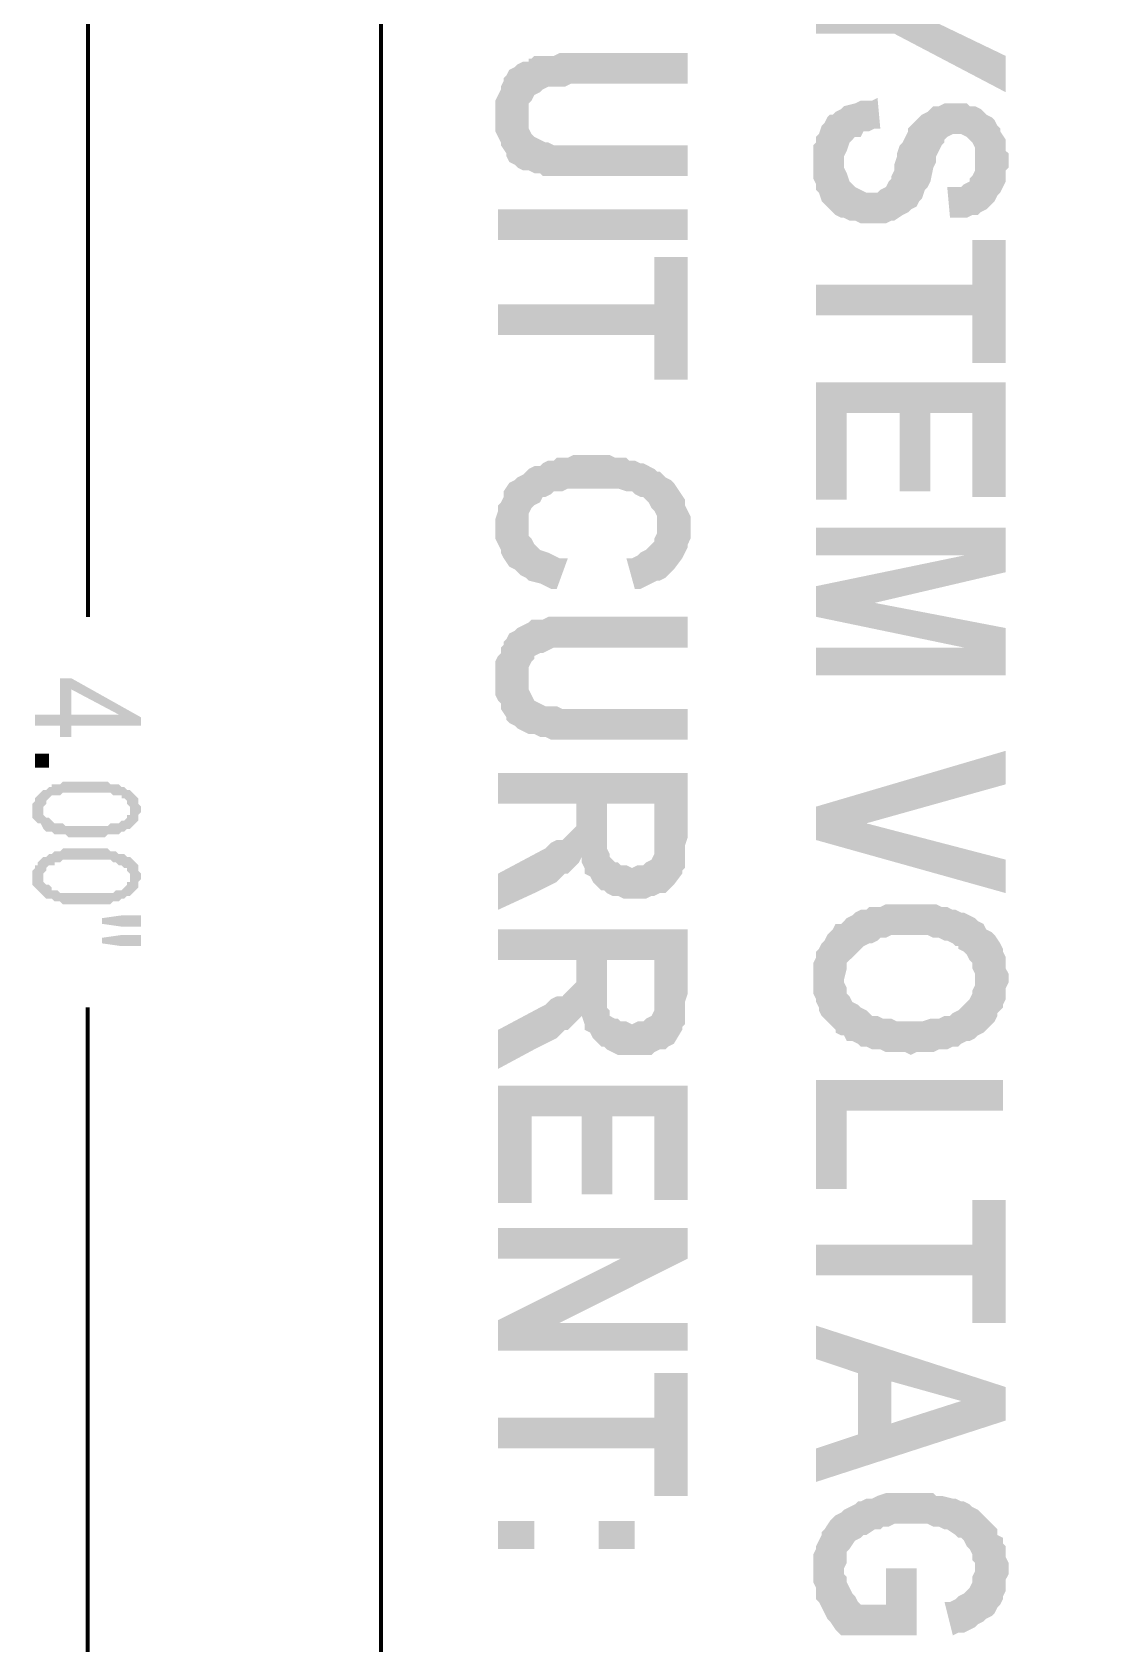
# Model space of a CAD drawing. Header units: inches. Extents: x -186 to 186, y -282 to 282.
# Drawn here: x -137.44 to -123.14, y -50.11 to -28.72 of the extents above; entities that cross this region are included whole.
import ezdxf

# ---------------------------------------------------------------- set-up
doc = ezdxf.new("R2010")
doc.units = ezdxf.units.IN
doc.header["$MEASUREMENT"] = 0
doc.layers.add('H', color=7, linetype='CONTINUOUS', lineweight=100)
doc.layers.add('P', color=250, linetype='CONTINUOUS', lineweight=100)

msp = doc.modelspace()

# ---------------------------------------------------------------- hatches: boundary and pattern name
at = {"layer": 'H', "linetype": 'Continuous'}
for points in [[(-124.519, -29.519), (-124.519, -29.037), (-125.519, -28.556), (-126, -28.333), (-127.037, -28.333), (-127.037, -28.741), (-126, -28.741)], [(-128.741, -29.407), (-128.741, -29), (-130.185, -29), (-130.296, -29), (-130.444, -29), (-130.519, -29.037), (-130.593, -29.037), (-130.667, -29.037), (-130.704, -29.037), (-130.778, -29.037), (-130.815, -29.074), (-130.852, -29.074), (-130.852, -29.111), (-130.852, -29.852), (-130.852, -29.815), (-130.852, -29.741), (-130.852, -29.667), (-130.815, -29.63), (-130.778, -29.556), (-130.704, -29.519), (-130.667, -29.481), (-130.593, -29.444), (-130.519, -29.444), (-130.37, -29.444), (-130.296, -29.407), (-130.111, -29.407)], [(-128.741, -30.63), (-128.741, -30.222), (-130.407, -30.222), (-130.481, -30.222), (-130.519, -30.222), (-130.593, -30.185), (-130.63, -30.185), (-130.704, -30.148), (-130.778, -30.111), (-130.815, -30.074), (-130.852, -30), (-130.852, -29.889), (-130.852, -29.852), (-130.852, -29.111), (-130.926, -29.111), (-131, -29.148), (-131.037, -29.185), (-131.111, -29.222), (-131.148, -29.296), (-131.185, -29.333), (-131.185, -29.37), (-131.222, -29.444), (-131.222, -29.481), (-131.259, -29.556), (-131.296, -29.63), (-131.296, -29.704), (-131.296, -29.963), (-131.296, -30.037), (-131.259, -30.111), (-131.222, -30.185), (-131.222, -30.222), (-131.148, -30.333), (-131.148, -30.37), (-131.111, -30.444), (-131.037, -30.481), (-131, -30.519), (-130.926, -30.556), (-130.852, -30.556), (-130.778, -30.593), (-130.704, -30.593), (-130.667, -30.63), (-130.63, -30.63), (-130.556, -30.63), (-130.407, -30.63), (-130.333, -30.63), (-130.074, -30.63)], [(-124.481, -30.444), (-124.481, -30.333), (-124.519, -30.296), (-124.519, -30.185), (-124.519, -30.148), (-124.593, -30.037), (-124.593, -30), (-124.63, -29.963), (-124.667, -29.889), (-124.704, -29.852), (-124.778, -29.815), (-124.815, -29.778), (-124.852, -29.741), (-124.926, -29.704), (-125, -29.704), (-125.037, -29.667), (-125.111, -29.667), (-125.185, -29.667), (-125.259, -29.667), (-125.333, -29.667), (-125.407, -29.704), (-125.481, -29.704), (-125.519, -29.741), (-125.556, -29.778), (-125.63, -29.815), (-125.667, -29.852), (-125.704, -29.889), (-125.778, -29.963), (-125.815, -30), (-125.815, -30.037), (-125.852, -30.111), (-125.889, -30.185), (-125.926, -30.222), (-125.963, -30.333), (-125.963, -30.37), (-126, -30.481), (-126, -30.556), (-126.037, -30.63), (-126.037, -30.667), (-126.074, -30.704), (-126.111, -30.778), (-126.185, -30.815), (-126.222, -30.852), (-126.333, -30.852), (-126.37, -30.852), (-126.444, -30.815), (-126.519, -30.778), (-126.556, -30.741), (-126.593, -30.704), (-126.63, -30.593), (-126.667, -30.519), (-126.667, -30.444), (-126.704, -29.741), (-126.778, -29.778), (-126.815, -29.815), (-126.852, -29.815), (-126.889, -29.852), (-126.926, -29.926), (-126.963, -29.963), (-127, -30.074), (-127.037, -30.111), (-127.037, -30.185), (-127.074, -30.222), (-127.074, -30.296), (-127.074, -30.519), (-127.074, -30.593), (-127.074, -30.667), (-127.037, -30.741), (-127.037, -30.815), (-127, -30.852), (-126.963, -30.963), (-126.889, -31.037), (-126.852, -31.074), (-126.815, -31.111), (-126.778, -31.148), (-126.704, -31.185), (-126.667, -31.185), (-126.593, -31.222), (-126.519, -31.222), (-126.444, -31.259), (-126.37, -31.259), (-126.259, -31.259), (-126.185, -31.259), (-126.111, -31.259), (-126.037, -31.222), (-126, -31.222), (-125.889, -31.148), (-125.815, -31.111), (-125.778, -31.074), (-125.704, -31.037), (-125.667, -30.963), (-125.63, -30.926), (-125.593, -30.815), (-125.556, -30.778), (-125.519, -30.704), (-125.481, -30.519), (-125.444, -30.444), (-125.444, -30.37), (-125.407, -30.296), (-125.37, -30.222), (-125.333, -30.185), (-125.333, -30.148), (-125.296, -30.111), (-125.222, -30.074), (-125.148, -30.074), (-125.111, -30.074), (-125.037, -30.111), (-125, -30.148), (-124.963, -30.185), (-124.926, -30.259), (-124.926, -30.333), (-124.926, -30.407), (-124.889, -31.148), (-124.852, -31.111), (-124.778, -31.074), (-124.741, -31.037), (-124.704, -31), (-124.667, -30.963), (-124.63, -30.889), (-124.593, -30.852), (-124.556, -30.778), (-124.519, -30.704), (-124.519, -30.667), (-124.519, -30.556), (-124.481, -30.519)], [(-126.185, -30), (-126.222, -29.593), (-126.296, -29.63), (-126.37, -29.63), (-126.444, -29.63), (-126.519, -29.667), (-126.667, -29.704), (-126.704, -29.741), (-126.667, -30.444), (-126.667, -30.37), (-126.63, -30.296), (-126.593, -30.185), (-126.556, -30.148), (-126.519, -30.111), (-126.444, -30.111), (-126.407, -30.037), (-126.333, -30.037), (-126.259, -30)], [(-124.889, -31.148), (-124.926, -30.407), (-124.926, -30.481), (-124.926, -30.556), (-124.963, -30.63), (-125, -30.667), (-125, -30.704), (-125.074, -30.741), (-125.111, -30.778), (-125.296, -30.778), (-125.259, -31.185), (-125.185, -31.185), (-125.111, -31.185), (-125.037, -31.185), (-124.963, -31.148)], [(-131.259, -31.481), (-128.741, -31.481), (-128.741, -31.074), (-131.259, -31.074)], [(-124.519, -33.111), (-124.519, -31.481), (-124.963, -31.481), (-124.963, -32.074), (-127.037, -32.074), (-127.037, -32.481), (-124.963, -32.481), (-124.963, -33.111)], [(-128.741, -33.333), (-128.741, -31.704), (-129.185, -31.704), (-129.185, -32.333), (-131.259, -32.333), (-131.259, -32.741), (-129.185, -32.741), (-129.185, -33.333)], [(-124.519, -34.889), (-124.519, -33.37), (-127.037, -33.37), (-127.037, -34.926), (-126.63, -34.926), (-126.63, -33.778), (-125.926, -33.778), (-125.926, -34.815), (-125.519, -34.815), (-125.519, -33.778), (-124.963, -33.778), (-124.963, -34.889)], [(-129.111, -34.556), (-129.148, -34.556), (-129.185, -34.519), (-129.259, -34.481), (-129.333, -34.444), (-129.37, -34.444), (-129.444, -34.407), (-129.519, -34.407), (-129.556, -34.37), (-129.63, -34.37), (-129.704, -34.37), (-129.778, -34.333), (-129.852, -34.333), (-129.963, -34.333), (-130.111, -34.333), (-130.185, -34.333), (-130.259, -34.333), (-130.333, -34.37), (-130.407, -34.37), (-130.481, -34.37), (-130.519, -34.407), (-130.593, -34.407), (-130.667, -34.444), (-130.704, -34.481), (-130.778, -34.481), (-130.852, -34.519), (-130.889, -34.556), (-130.852, -35.259), (-130.852, -35.222), (-130.852, -35.185), (-130.852, -35.111), (-130.815, -35.037), (-130.778, -35), (-130.704, -34.963), (-130.667, -34.889), (-130.63, -34.889), (-130.556, -34.852), (-130.519, -34.815), (-130.444, -34.815), (-130.407, -34.815), (-130.333, -34.778), (-130.259, -34.778), (-130.185, -34.778), (-130.074, -34.778), (-129.926, -34.778), (-129.815, -34.778), (-129.741, -34.778), (-129.667, -34.778), (-129.556, -34.815), (-129.481, -34.815), (-129.444, -34.852), (-129.37, -34.889), (-129.333, -34.889), (-129.296, -34.926), (-129.259, -34.963), (-129.222, -35.037), (-129.185, -35.074), (-129.148, -35.148), (-129.148, -35.222), (-129.148, -35.296)], [(-130.333, -35.704), (-130.37, -35.704), (-130.444, -35.704), (-130.593, -35.63), (-130.704, -35.593), (-130.741, -35.556), (-130.778, -35.519), (-130.815, -35.444), (-130.852, -35.407), (-130.852, -35.333), (-130.852, -35.259), (-130.889, -34.556), (-130.926, -34.593), (-131, -34.63), (-131.037, -34.667), (-131.111, -34.704), (-131.185, -34.815), (-131.185, -34.889), (-131.222, -34.963), (-131.259, -35), (-131.259, -35.074), (-131.296, -35.185), (-131.296, -35.37), (-131.296, -35.444), (-131.259, -35.519), (-131.222, -35.593), (-131.222, -35.63), (-131.185, -35.704), (-131.111, -35.815), (-131.037, -35.852), (-131, -35.889), (-130.963, -35.926), (-130.889, -35.963), (-130.852, -36), (-130.704, -36.037), (-130.63, -36.074), (-130.556, -36.111), (-130.481, -36.111)], [(-128.704, -35.296), (-128.704, -35.259), (-128.704, -35.185), (-128.704, -35.148), (-128.741, -35.074), (-128.778, -35), (-128.778, -34.926), (-128.852, -34.815), (-128.926, -34.704), (-128.963, -34.667), (-129.037, -34.63), (-129.111, -34.556), (-129.148, -35.296), (-129.148, -35.37), (-129.185, -35.444), (-129.185, -35.481), (-129.259, -35.556), (-129.296, -35.593), (-129.37, -35.63), (-129.407, -35.667), (-129.481, -35.704), (-129.556, -35.704), (-129.444, -36.111), (-129.37, -36.111), (-129.296, -36.074), (-129.222, -36.037), (-129.148, -36), (-129.111, -36), (-129.037, -35.963), (-129, -35.926), (-128.963, -35.889), (-128.926, -35.852), (-128.815, -35.704), (-128.778, -35.63), (-128.741, -35.556), (-128.741, -35.519), (-128.704, -35.444), (-128.704, -35.37)], [(-124.519, -35.889), (-124.519, -35.296), (-127.037, -35.296), (-127.037, -35.667), (-125.074, -35.667)], [(-124.519, -35.889), (-125.074, -35.667), (-127.037, -36.074), (-126.259, -36.296)], [(-124.519, -37.259), (-124.519, -36.63), (-126.259, -36.296), (-127.037, -36.074), (-127.037, -36.481), (-125.074, -36.889)], [(-128.741, -38.111), (-128.741, -37.704), (-130.407, -37.704), (-130.481, -37.667), (-130.519, -37.667), (-130.593, -37.667), (-130.63, -37.667), (-130.704, -37.63), (-130.778, -37.593), (-130.815, -37.519), (-130.852, -37.444), (-130.852, -37.37), (-130.852, -37.296), (-130.852, -36.556), (-130.926, -36.593), (-131, -36.63), (-131.037, -36.667), (-131.111, -36.704), (-131.148, -36.778), (-131.185, -36.815), (-131.185, -36.852), (-131.222, -36.889), (-131.222, -36.963), (-131.259, -37), (-131.296, -37.074), (-131.296, -37.148), (-131.296, -37.444), (-131.296, -37.519), (-131.259, -37.593), (-131.222, -37.63), (-131.222, -37.704), (-131.148, -37.815), (-131.148, -37.852), (-131.111, -37.889), (-131.037, -37.926), (-131, -37.963), (-130.926, -38), (-130.852, -38.037), (-130.778, -38.037), (-130.704, -38.074), (-130.667, -38.074), (-130.63, -38.074), (-130.556, -38.111), (-130.407, -38.111), (-130.333, -38.111), (-130.074, -38.111)], [(-128.741, -36.889), (-128.741, -36.481), (-130.185, -36.481), (-130.296, -36.481), (-130.444, -36.481), (-130.519, -36.481), (-130.593, -36.481), (-130.667, -36.519), (-130.704, -36.519), (-130.778, -36.519), (-130.815, -36.519), (-130.852, -36.556), (-130.852, -37.296), (-130.852, -37.148), (-130.815, -37.074), (-130.778, -37.037), (-130.778, -37), (-130.704, -36.963), (-130.667, -36.963), (-130.519, -36.889), (-130.37, -36.889), (-130.296, -36.889), (-130.111, -36.889)], [(-124.519, -37.259), (-125.074, -36.889), (-127.037, -36.889), (-127.037, -37.259)], [(-136, -37.926), (-136, -37.815), (-136.926, -37.296), (-137.074, -37.296), (-137.074, -37.778), (-137.407, -37.778), (-137.407, -37.926), (-137.074, -37.926), (-137.074, -38.074), (-136.926, -38.074), (-136.926, -37.444), (-136.296, -37.778)], [(-136, -37.926), (-136.296, -37.778), (-136.926, -37.778), (-136.926, -37.444), (-136.926, -37.926)], [(-124.519, -38.704), (-124.519, -38.259), (-127.037, -39), (-126.37, -39.222)], [(-137.407, -38.481), (-137.222, -38.481), (-137.222, -38.296), (-137.407, -38.296)], [(-136, -39.037), (-136, -39), (-136.037, -38.963), (-136.037, -38.926), (-136.037, -38.889), (-136.074, -38.852), (-136.111, -38.815), (-136.148, -38.778), (-136.185, -38.778), (-136.222, -38.741), (-136.259, -38.741), (-136.296, -38.704), (-136.333, -38.704), (-136.37, -38.704), (-136.407, -38.704), (-136.444, -38.667), (-136.481, -38.667), (-136.556, -38.667), (-136.889, -38.667), (-136.963, -38.667), (-137.037, -38.667), (-137.074, -38.704), (-137.111, -38.704), (-137.148, -38.704), (-137.185, -38.704), (-137.185, -38.741), (-137.222, -38.741), (-137.259, -38.778), (-137.296, -38.778), (-137.296, -39.037), (-137.296, -39), (-137.259, -38.963), (-137.259, -38.926), (-137.222, -38.889), (-137.185, -38.852), (-137.148, -38.852), (-137.111, -38.852), (-137.074, -38.852), (-137.037, -38.815), (-137, -38.815), (-136.963, -38.815), (-136.481, -38.815), (-136.444, -38.815), (-136.407, -38.815), (-136.37, -38.852), (-136.333, -38.852), (-136.296, -38.852), (-136.259, -38.852), (-136.259, -38.889), (-136.222, -38.889), (-136.185, -38.926), (-136.185, -38.963), (-136.148, -39), (-136.148, -39.037), (-136.148, -39.296), (-136.074, -39.222), (-136.037, -39.185), (-136.037, -39.148), (-136.037, -39.111), (-136, -39.074)], [(-128.741, -39.407), (-128.741, -38.556), (-131.259, -38.556), (-131.259, -38.963), (-130.222, -38.963), (-130.222, -39.037), (-130.185, -39.741), (-130.148, -39.667), (-130.148, -39.741), (-130.111, -39.815), (-130.111, -39.889), (-130.037, -39.926), (-130, -40), (-129.963, -40.037), (-129.926, -40.074), (-129.889, -40.111), (-129.852, -40.111), (-129.815, -38.963), (-129.185, -38.963), (-129.185, -40.185), (-129.111, -40.148), (-129.037, -40.148), (-129, -40.111), (-128.926, -40.037), (-128.815, -39.889), (-128.815, -39.852), (-128.778, -39.815), (-128.778, -39.741), (-128.778, -39.667), (-128.778, -39.519)], [(-136.148, -39.296), (-136.148, -39.037), (-136.148, -39.111), (-136.185, -39.111), (-136.185, -39.148), (-136.222, -39.185), (-136.259, -39.185), (-136.296, -39.222), (-136.333, -39.222), (-136.37, -39.222), (-136.407, -39.222), (-136.444, -39.259), (-136.519, -39.259), (-136.556, -39.259), (-136.889, -39.259), (-136.926, -39.259), (-137, -39.259), (-137.037, -39.222), (-137.074, -39.222), (-137.111, -39.222), (-137.148, -39.222), (-137.185, -39.185), (-137.222, -39.148), (-137.259, -39.148), (-137.296, -39.111), (-137.296, -39.074), (-137.296, -39.037), (-137.296, -38.778), (-137.333, -38.815), (-137.37, -38.852), (-137.407, -38.889), (-137.407, -38.926), (-137.444, -38.963), (-137.444, -39), (-137.444, -39.037), (-137.444, -39.111), (-137.444, -39.148), (-137.407, -39.185), (-137.37, -39.222), (-137.333, -39.222), (-137.296, -39.296), (-137.259, -39.333), (-137.222, -39.333), (-137.185, -39.333), (-137.148, -39.37), (-137.111, -39.37), (-137.074, -39.37), (-137.037, -39.37), (-137, -39.37), (-136.963, -39.407), (-136.852, -39.407), (-136.815, -39.407), (-136.667, -39.407), (-136.63, -39.407), (-136.481, -39.407), (-136.444, -39.37), (-136.407, -39.37), (-136.37, -39.37), (-136.333, -39.37), (-136.296, -39.37), (-136.259, -39.333), (-136.222, -39.333), (-136.185, -39.296)], [(-130.185, -39.741), (-130.222, -39.037), (-130.222, -39.148), (-130.222, -39.185), (-130.222, -39.259), (-130.296, -39.333), (-130.333, -39.37), (-130.37, -39.407), (-130.407, -39.444), (-130.481, -39.444), (-130.556, -39.481), (-130.63, -39.556), (-130.704, -39.593), (-131.259, -39.889), (-131.259, -40.37), (-130.778, -40.148), (-130.704, -40.111), (-130.63, -40.074), (-130.556, -40.037), (-130.481, -40), (-130.444, -39.963), (-130.407, -39.926), (-130.37, -39.889), (-130.333, -39.889), (-130.296, -39.852), (-130.222, -39.778)], [(-129.185, -40.185), (-129.185, -39.296), (-129.185, -39.444), (-129.185, -39.519), (-129.185, -39.593), (-129.185, -39.63), (-129.222, -39.704), (-129.296, -39.741), (-129.333, -39.778), (-129.407, -39.778), (-129.481, -39.815), (-129.556, -39.778), (-129.63, -39.778), (-129.667, -39.741), (-129.704, -39.741), (-129.778, -39.667), (-129.778, -39.63), (-129.815, -39.556), (-129.815, -39.444), (-129.815, -39.37), (-129.815, -38.963), (-129.852, -40.111), (-129.815, -40.148), (-129.741, -40.185), (-129.667, -40.185), (-129.593, -40.222), (-129.296, -40.222), (-129.222, -40.185)], [(-124.519, -40.148), (-124.519, -39.704), (-126.37, -39.222), (-127.037, -39), (-127.037, -39.444)], [(-136, -39.926), (-136, -39.889), (-136.037, -39.852), (-136.037, -39.815), (-136.037, -39.778), (-136.074, -39.741), (-136.111, -39.704), (-136.148, -39.667), (-136.185, -39.667), (-136.222, -39.63), (-136.259, -39.63), (-136.296, -39.63), (-136.333, -39.593), (-136.37, -39.593), (-136.407, -39.593), (-136.444, -39.556), (-136.481, -39.556), (-136.556, -39.556), (-136.889, -39.556), (-136.963, -39.556), (-137.037, -39.556), (-137.074, -39.593), (-137.111, -39.593), (-137.148, -39.593), (-137.185, -39.63), (-137.222, -39.63), (-137.259, -39.667), (-137.296, -39.667), (-137.296, -39.926), (-137.296, -39.889), (-137.259, -39.852), (-137.259, -39.815), (-137.222, -39.778), (-137.185, -39.778), (-137.148, -39.778), (-137.148, -39.741), (-137.111, -39.741), (-137.074, -39.741), (-137.037, -39.704), (-137, -39.704), (-136.963, -39.704), (-136.481, -39.704), (-136.444, -39.704), (-136.407, -39.704), (-136.37, -39.741), (-136.333, -39.741), (-136.296, -39.778), (-136.259, -39.778), (-136.222, -39.815), (-136.185, -39.815), (-136.185, -39.852), (-136.148, -39.889), (-136.148, -39.926), (-136.148, -40.185), (-136.074, -40.111), (-136.037, -40.074), (-136.037, -40.037), (-136.037, -40), (-136, -39.963)], [(-136.148, -40.185), (-136.148, -39.926), (-136.148, -40), (-136.185, -40), (-136.185, -40.037), (-136.222, -40.074), (-136.259, -40.111), (-136.296, -40.111), (-136.333, -40.111), (-136.37, -40.148), (-136.407, -40.148), (-136.444, -40.148), (-136.519, -40.148), (-136.556, -40.148), (-136.889, -40.148), (-136.926, -40.148), (-137, -40.148), (-137.037, -40.148), (-137.074, -40.148), (-137.111, -40.111), (-137.148, -40.111), (-137.185, -40.111), (-137.185, -40.074), (-137.222, -40.037), (-137.259, -40.037), (-137.296, -40), (-137.296, -39.963), (-137.296, -39.926), (-137.296, -39.667), (-137.37, -39.741), (-137.37, -39.778), (-137.407, -39.778), (-137.407, -39.815), (-137.444, -39.852), (-137.444, -39.889), (-137.444, -39.963), (-137.444, -40), (-137.444, -40.037), (-137.407, -40.074), (-137.37, -40.111), (-137.333, -40.148), (-137.296, -40.185), (-137.259, -40.222), (-137.222, -40.222), (-137.185, -40.222), (-137.148, -40.259), (-137.111, -40.259), (-137.074, -40.259), (-137.037, -40.296), (-137, -40.296), (-136.963, -40.296), (-136.852, -40.296), (-136.815, -40.296), (-136.667, -40.296), (-136.63, -40.296), (-136.481, -40.296), (-136.444, -40.296), (-136.407, -40.296), (-136.37, -40.259), (-136.333, -40.259), (-136.296, -40.259), (-136.259, -40.222), (-136.222, -40.222), (-136.185, -40.185)], [(-124.481, -41.296), (-124.481, -41.222), (-124.519, -41.148), (-124.519, -41.074), (-124.519, -41), (-124.556, -40.926), (-124.556, -40.889), (-124.593, -40.815), (-124.667, -40.704), (-124.704, -40.667), (-124.778, -40.63), (-124.815, -40.556), (-124.889, -40.519), (-124.926, -40.481), (-125, -40.444), (-125.074, -40.407), (-125.111, -40.407), (-125.185, -40.37), (-125.222, -40.37), (-125.296, -40.333), (-125.37, -40.333), (-125.444, -40.296), (-125.481, -40.296), (-125.556, -40.296), (-125.63, -40.296), (-125.704, -40.296), (-125.889, -40.296), (-125.963, -40.296), (-126.037, -40.296), (-126.111, -40.296), (-126.185, -40.333), (-126.259, -40.333), (-126.333, -40.333), (-126.37, -40.37), (-126.444, -40.37), (-126.519, -40.407), (-126.556, -40.444), (-126.63, -40.481), (-126.667, -40.519), (-126.704, -40.556), (-126.778, -40.556), (-126.815, -40.63), (-126.852, -40.667), (-126.889, -40.704), (-126.926, -40.778), (-126.963, -40.815), (-127, -40.889), (-127.037, -40.926), (-127.037, -41), (-127.074, -41.074), (-127.074, -41.148), (-127.074, -41.407), (-127.074, -41.481), (-127.037, -41.556), (-127.037, -41.593), (-127, -41.667), (-127, -41.704), (-126.963, -41.778), (-126.889, -41.852), (-126.852, -41.889), (-126.815, -41.926), (-126.778, -41.963), (-126.778, -42), (-126.704, -42.037), (-126.667, -42.037), (-126.667, -41.296), (-126.63, -41.148), (-126.63, -41.074), (-126.481, -40.926), (-126.444, -40.889), (-126.407, -40.852), (-126.333, -40.815), (-126.296, -40.815), (-126.222, -40.778), (-126.185, -40.741), (-126.111, -40.741), (-126.037, -40.704), (-125.963, -40.704), (-125.852, -40.704), (-125.704, -40.704), (-125.63, -40.704), (-125.556, -40.704), (-125.481, -40.741), (-125.407, -40.741), (-125.333, -40.778), (-125.296, -40.778), (-125.222, -40.815), (-125.185, -40.852), (-125.148, -40.852), (-125.148, -40.889), (-125.074, -40.926), (-125.037, -40.963), (-125, -41.037), (-124.963, -41.074), (-124.963, -41.148), (-124.926, -41.222), (-124.926, -41.296), (-124.889, -42.037), (-124.815, -42), (-124.778, -41.963), (-124.704, -41.889), (-124.667, -41.852), (-124.63, -41.778), (-124.63, -41.741), (-124.556, -41.667), (-124.556, -41.63), (-124.519, -41.556), (-124.519, -41.481), (-124.519, -41.407), (-124.481, -41.333)], [(-136, -40.593), (-136, -40.444), (-136.259, -40.444), (-136.519, -40.481), (-136.519, -40.556), (-136.259, -40.593)], [(-128.741, -41.481), (-128.741, -40.63), (-131.259, -40.63), (-131.259, -41.037), (-130.222, -41.037), (-130.222, -41.111), (-130.185, -41.815), (-130.148, -41.778), (-130.111, -41.889), (-130.111, -41.963), (-130.037, -42), (-130, -42.074), (-129.963, -42.111), (-129.926, -42.148), (-129.889, -42.185), (-129.852, -42.185), (-129.815, -41.037), (-129.185, -41.037), (-129.185, -42.259), (-129.111, -42.222), (-129.037, -42.222), (-129, -42.185), (-128.926, -42.148), (-128.815, -41.963), (-128.815, -41.926), (-128.778, -41.889), (-128.778, -41.815), (-128.778, -41.741), (-128.778, -41.593)], [(-136, -40.852), (-136, -40.704), (-136.259, -40.704), (-136.519, -40.741), (-136.519, -40.815), (-136.259, -40.852)], [(-129.185, -42.259), (-129.185, -41.37), (-129.185, -41.519), (-129.185, -41.63), (-129.185, -41.667), (-129.185, -41.704), (-129.222, -41.778), (-129.296, -41.815), (-129.333, -41.852), (-129.407, -41.852), (-129.481, -41.889), (-129.556, -41.852), (-129.63, -41.852), (-129.667, -41.815), (-129.704, -41.815), (-129.778, -41.778), (-129.778, -41.704), (-129.815, -41.667), (-129.815, -41.519), (-129.815, -41.444), (-129.815, -41.037), (-129.852, -42.185), (-129.815, -42.222), (-129.741, -42.259), (-129.667, -42.296), (-129.593, -42.296), (-129.296, -42.296), (-129.222, -42.296)], [(-130.185, -41.815), (-130.222, -41.111), (-130.222, -41.222), (-130.222, -41.296), (-130.222, -41.333), (-130.296, -41.407), (-130.333, -41.444), (-130.37, -41.481), (-130.407, -41.519), (-130.481, -41.519), (-130.556, -41.556), (-130.63, -41.63), (-130.704, -41.667), (-131.259, -41.963), (-131.259, -42.481), (-130.778, -42.222), (-130.704, -42.185), (-130.63, -42.148), (-130.556, -42.111), (-130.481, -42.074), (-130.444, -42.037), (-130.407, -42), (-130.37, -41.963), (-130.333, -41.963), (-130.296, -41.926), (-130.222, -41.852)], [(-124.889, -42.037), (-124.926, -41.296), (-124.926, -41.37), (-124.963, -41.444), (-124.963, -41.481), (-125, -41.556), (-125.037, -41.593), (-125.148, -41.704), (-125.222, -41.741), (-125.259, -41.778), (-125.333, -41.778), (-125.407, -41.815), (-125.481, -41.815), (-125.519, -41.815), (-125.63, -41.852), (-125.704, -41.852), (-125.778, -41.852), (-125.852, -41.852), (-125.963, -41.852), (-126.037, -41.815), (-126.111, -41.815), (-126.148, -41.815), (-126.222, -41.778), (-126.296, -41.778), (-126.333, -41.741), (-126.37, -41.704), (-126.444, -41.667), (-126.481, -41.63), (-126.556, -41.593), (-126.593, -41.519), (-126.63, -41.481), (-126.63, -41.407), (-126.667, -41.333), (-126.667, -41.296), (-126.667, -42.037), (-126.63, -42.111), (-126.556, -42.111), (-126.481, -42.148), (-126.444, -42.185), (-126.37, -42.185), (-126.296, -42.222), (-126.222, -42.222), (-126.185, -42.222), (-126.111, -42.259), (-126.037, -42.259), (-125.852, -42.259), (-125.778, -42.296), (-125.704, -42.259), (-125.556, -42.259), (-125.481, -42.259), (-125.407, -42.222), (-125.333, -42.222), (-125.296, -42.222), (-125.222, -42.185), (-125.148, -42.185), (-125.111, -42.148), (-125.037, -42.111), (-125, -42.111), (-124.926, -42.074)], [(-128.741, -44.222), (-128.741, -42.704), (-131.259, -42.704), (-131.259, -44.259), (-130.815, -44.259), (-130.815, -43.111), (-130.148, -43.111), (-130.148, -44.148), (-129.741, -44.148), (-129.741, -43.111), (-129.185, -43.111), (-129.185, -44.222)], [(-124.556, -43.037), (-124.556, -42.63), (-127.037, -42.63), (-127.037, -44.074), (-126.63, -44.074), (-126.63, -43.037)], [(-124.519, -45.852), (-124.519, -44.222), (-124.963, -44.222), (-124.963, -44.815), (-127.037, -44.815), (-127.037, -45.222), (-124.963, -45.222), (-124.963, -45.852)], [(-128.741, -45), (-128.741, -44.593), (-131.259, -44.593), (-131.259, -45), (-129.63, -45)], [(-128.741, -45), (-129.63, -45), (-131.259, -45.815), (-130.444, -45.852)], [(-128.741, -46.222), (-128.741, -45.852), (-130.444, -45.852), (-131.259, -45.815), (-131.259, -46.222)], [(-124.519, -47.148), (-124.519, -46.704), (-127.037, -45.889), (-127.037, -46.333), (-126.481, -46.519), (-126.481, -47.333), (-126.037, -46.63), (-125.111, -46.889)], [(-128.741, -48.148), (-128.741, -46.519), (-129.185, -46.519), (-129.185, -47.111), (-131.259, -47.111), (-131.259, -47.519), (-129.185, -47.519), (-129.185, -48.148)], [(-124.519, -47.148), (-125.111, -46.889), (-126.037, -47.185), (-126.037, -46.63), (-126.481, -47.333), (-127.037, -47.519), (-127.037, -47.963)], [(-124.889, -48.333), (-124.963, -48.296), (-125, -48.259), (-125.074, -48.222), (-125.111, -48.222), (-125.185, -48.185), (-125.222, -48.185), (-125.37, -48.148), (-125.444, -48.148), (-125.481, -48.111), (-125.556, -48.111), (-125.63, -48.111), (-125.704, -48.111), (-125.815, -48.111), (-125.889, -48.111), (-126.037, -48.111), (-126.111, -48.111), (-126.222, -48.148), (-126.296, -48.185), (-126.37, -48.185), (-126.444, -48.222), (-126.481, -48.222), (-126.519, -48.259), (-126.593, -48.296), (-126.667, -48.333), (-126.667, -49.111), (-126.63, -49.037), (-126.63, -48.963), (-126.63, -48.889), (-126.593, -48.852), (-126.519, -48.741), (-126.444, -48.704), (-126.407, -48.667), (-126.37, -48.667), (-126.259, -48.593), (-126.185, -48.593), (-126.148, -48.556), (-126.074, -48.556), (-126, -48.519), (-125.926, -48.519), (-125.852, -48.519), (-125.704, -48.519), (-125.63, -48.519), (-125.556, -48.519), (-125.481, -48.556), (-125.407, -48.556), (-125.333, -48.593), (-125.296, -48.593), (-125.185, -48.667), (-125.148, -48.704), (-125.111, -48.704), (-125.074, -48.741), (-125.037, -48.815), (-125, -48.852), (-124.963, -48.926), (-124.963, -49), (-124.926, -49.037), (-124.926, -49.111)], [(-125.704, -50), (-125.704, -49.111), (-126.111, -49.111), (-126.111, -49.593), (-126.444, -49.593), (-126.481, -49.556), (-126.519, -49.481), (-126.556, -49.444), (-126.593, -49.37), (-126.63, -49.296), (-126.63, -49.222), (-126.667, -49.185), (-126.667, -48.333), (-126.704, -48.37), (-126.778, -48.407), (-126.815, -48.444), (-126.852, -48.481), (-126.926, -48.593), (-126.963, -48.63), (-126.963, -48.667), (-127, -48.741), (-127.037, -48.815), (-127.037, -48.852), (-127.074, -48.926), (-127.074, -49), (-127.074, -49.222), (-127.074, -49.296), (-127.037, -49.37), (-127.037, -49.444), (-127.037, -49.519), (-127, -49.556), (-126.963, -49.63), (-126.926, -49.704), (-126.889, -49.778), (-126.852, -49.815), (-126.778, -49.926), (-126.741, -49.963), (-126.704, -50)], [(-124.481, -49.111), (-124.481, -49.037), (-124.519, -48.963), (-124.519, -48.889), (-124.519, -48.815), (-124.556, -48.778), (-124.556, -48.704), (-124.63, -48.667), (-124.63, -48.593), (-124.667, -48.556), (-124.704, -48.519), (-124.778, -48.444), (-124.852, -48.37), (-124.889, -48.333), (-124.926, -49.111), (-124.926, -49.148), (-124.963, -49.222), (-124.963, -49.296), (-125, -49.37), (-125.037, -49.407), (-125.074, -49.444), (-125.148, -49.481), (-125.185, -49.519), (-125.259, -49.556), (-125.333, -49.556), (-125.222, -50), (-125.148, -49.963), (-125.074, -49.963), (-125, -49.926), (-124.926, -49.889), (-124.889, -49.852), (-124.815, -49.815), (-124.778, -49.778), (-124.704, -49.741), (-124.667, -49.704), (-124.63, -49.63), (-124.593, -49.593), (-124.556, -49.519), (-124.556, -49.481), (-124.519, -49.407), (-124.519, -49.333), (-124.519, -49.259), (-124.481, -49.185)], [(-131.259, -48.852), (-130.778, -48.852), (-130.778, -48.481), (-131.259, -48.481)], [(-129.926, -48.852), (-129.444, -48.852), (-129.444, -48.481), (-129.926, -48.481)]]:
    msp.add_hatch(color=0, dxfattribs=at).paths.add_polyline_path(points)

# ---------------------------------------------------------------- linework, layer by layer
at = {"layer": 'P', "color": 0, "linetype": 'Continuous'}
for points in [[(-108.815, -70.074), (-108.815, -8.074), (-108.815, -7.852), (-108.889, -7.63), (-109, -7.444), (-109.185, -7.296), (-109.37, -7.185), (-109.556, -7.111), (-109.815, -7.074), (-131.815, -7.074), (-132, -7.111), (-132.222, -7.185), (-132.407, -7.296), (-132.556, -7.444), (-132.704, -7.63), (-132.778, -7.852), (-132.815, -8.074), (-132.815, -70.074)], [(-136.704, -8.667), (-136.704, -36.481)], [(-136.704, -69.481), (-136.704, -41.667)]]:
    msp.add_lwpolyline(points, dxfattribs=at)

doc.saveas('drawing.dxf')
